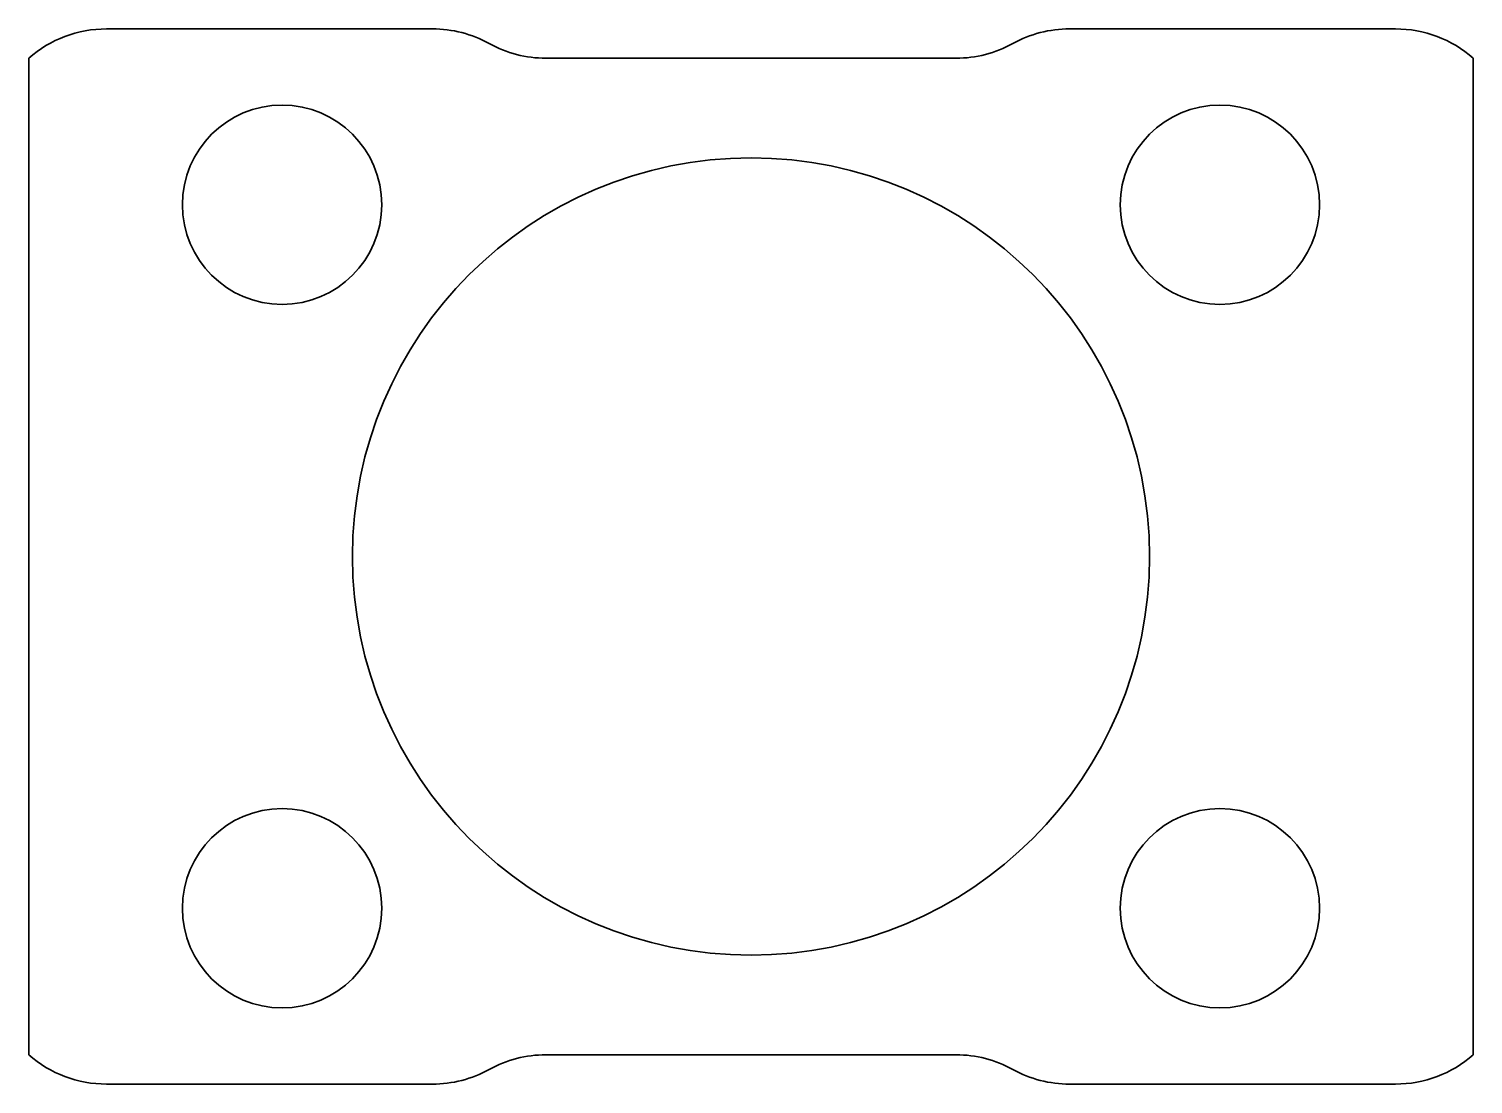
# Model space of a CAD drawing. Header units: millimetres. Extents: x 0 to 123, y 0 to 90.
import ezdxf

# ---------------------------------------------------------------- set-up
doc = ezdxf.new("R2010")
doc.units = ezdxf.units.MM
doc.layers.add('SIMUMAK Visible (ISO)', color=7, linetype='Continuous', lineweight=35)

# ---------------------------------------------------------------- blocks, each defined once
blk = doc.blocks.new('SIL-027-CCCC-01_Sheet_6_VIEW17')
at = {"layer": 'SIMUMAK Visible (ISO)'}
for p, q in [((-54.99, 45), (-27.17, 45)), ((27.17, 45), (54.99, 45)), ((-61.6, -42.5), (-61.6, 42.5)), ((-17.49, 42.5), (17.49, 42.5)), ((61.6, 42.5), (61.6, -42.5)), ((17.49, -42.5), (-17.49, -42.5)), ((-27.17, -45), (-54.99, -45)), ((54.99, -45), (27.17, -45))]:
    blk.add_line(p, q, dxfattribs=at)
for centre, radius in [((-40, 30), 8.5), ((40, 30), 8.5), ((0, 0), 34), ((-40, -30), 8.5), ((40, -30), 8.5)]:
    blk.add_circle(centre, radius, dxfattribs=at)
at = {"layer": 'SIMUMAK Visible (ISO)', "extrusion": (0, 0, -1)}
for centre, start, end in [((54.99, 35), 48.5904, 90), ((27.17, 35), 90, 118.955), ((-27.17, 35), 61.045, 90), ((-54.99, 35), 90, 131.4096), ((54.99, -35), 270, 311.4096), ((-54.99, -35), 228.5904, 270), ((27.17, -35), 241.045, 270), ((-27.17, -35), 270, 298.955)]:
    blk.add_arc(centre, 10, start, end, dxfattribs=at)
at = {"layer": 'SIMUMAK Visible (ISO)'}
for centre, start, end in [((-17.49, 52.5), 241.045, 270), ((17.49, 52.5), 270, 298.955), ((-17.49, -52.5), 90, 118.955), ((17.49, -52.5), 61.045, 90)]:
    blk.add_arc(centre, 10, start, end, dxfattribs=at)

msp = doc.modelspace()

# ---------------------------------------------------------------- block references
msp.add_blockref('SIL-027-CCCC-01_Sheet_6_VIEW17', (61.6, 45))

doc.saveas('drawing.dxf')
